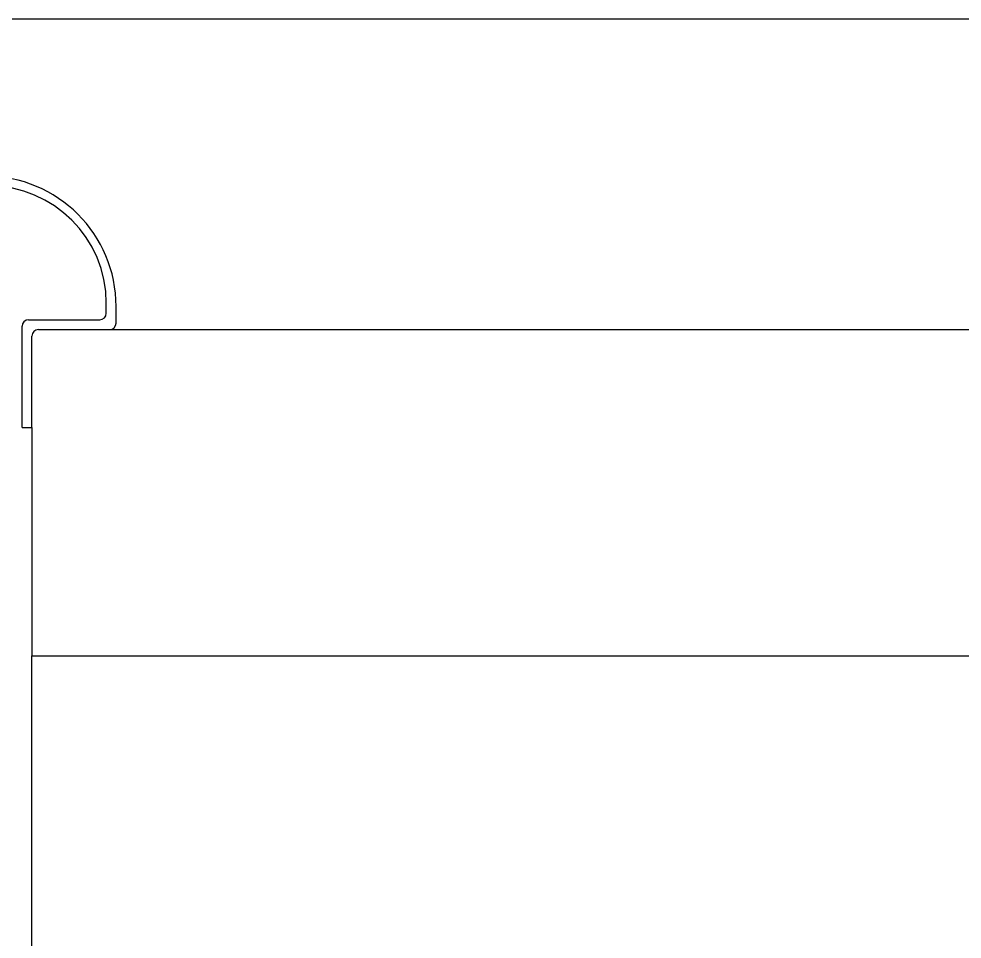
# Model space of a CAD drawing. Header units: metres. Extents: x 5548 to 7378, y 3271 to 4578.
# Drawn here: x 6429.8 to 6574.3, y 4289.9 to 4430.9 of the extents above; entities that cross this region are included whole.
import ezdxf

# ---------------------------------------------------------------- set-up
doc = ezdxf.new("R2010")
doc.units = ezdxf.units.M
doc.layers.add('1', color=1, linetype='Continuous')
doc.layers.add('10', color=1, linetype='Continuous')

msp = doc.modelspace()

# ---------------------------------------------------------------- linework, layer by layer
for p, q in [((6443.15, 4385.8), (6443.15, 4387.33)), ((6444.66, 4384.3), (6444.66, 4386.83)), ((6430.24, 4368.3), (6430.24, 4383.8)), ((6431.24, 4384.8), (6442.15, 4384.8)), ((6431.74, 4368.3), (6431.74, 4382.3)), ((6432.74, 4383.3), (6443.66, 4383.3)), ((6430.24, 4368.3), (6431.74, 4368.3))]:
    msp.add_line(p, q)
for centre, radius, start, end in [((6424.66, 4386.83), 20, 0, 90), ((6425.15, 4387.33), 18, 0, 90), ((6442.15, 4385.8), 1, 270, 0), ((6431.24, 4383.8), 1, 90, 180), ((6443.66, 4384.3), 1, 270, 0), ((6432.74, 4382.3), 1, 90, 180)]:
    msp.add_arc(centre, radius, start, end)
at = {"layer": '1'}
for p, q in [((6443.66, 4383.3), (7327.26, 4383.3)), ((6431.74, 4368.3), (6431.74, 4333.3)), ((6431.74, 4333.3), (6684.55, 4333.3)), ((6431.74, 3517.83), (6431.74, 4333.3))]:
    msp.add_line(p, q, dxfattribs=at)
at = {"layer": '10'}
msp.add_line((6349.07, 4430.93), (6859.51, 4430.93), dxfattribs=at)

doc.saveas('drawing.dxf')
